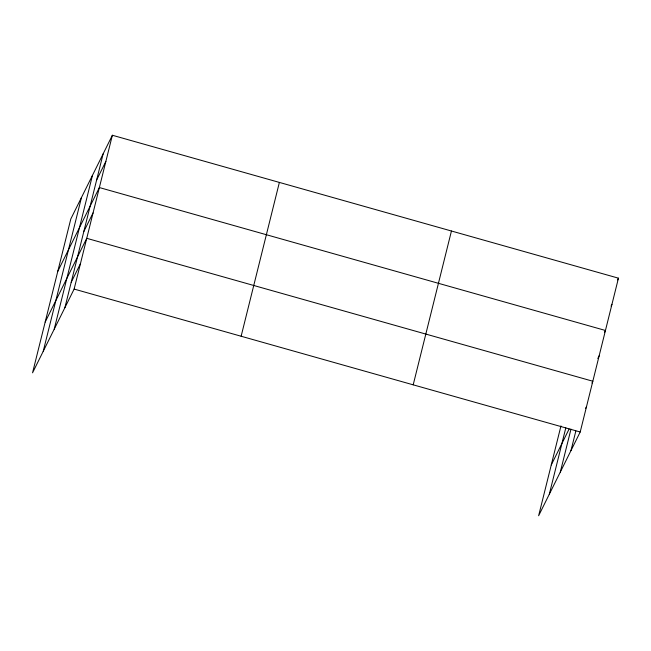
<?xml version="1.0" encoding="UTF-8"?>
<svg xmlns="http://www.w3.org/2000/svg" width="651" height="651" viewBox="0 0 651 651"><rect width="100%" height="100%" fill="white"/><g stroke="black" fill="none" stroke-linecap="round" stroke-linejoin="round"><path stroke-width="0.98" d="M43.218 351.328L81.465 197.505M54.212 329.178L92.466 175.363M64.888 307.679L103.135 153.864M112.371 135.253L70.796 219.005L32.55 372.828L74.124 289.077L112.371 135.253L618.45 278.172L580.204 431.995L538.629 515.747L560.959 425.933M241.13 336.241L279.377 182.418M413.198 384.831L451.444 231.015M549.298 494.247L565.809 427.87M560.299 472.097L570.976 429.147M570.968 450.598L575.826 431.076M96.633 180.01L105.869 161.407M57.793 271.304L99.367 187.553L605.446 330.472L604.567 332.246M83.816 231.544L93.052 212.934M45.171 322.066L86.746 238.315L592.825 381.234L591.946 383.008M71.195 282.298L80.431 263.696M617.571 279.946L618.45 278.172M611.069 306.092L611.948 304.326M597.813 358.514L599.132 355.853M551.251 464.985L569.112 429.001M585.631 408.389L586.51 406.615M74.124 289.077L580.204 431.995"/></g></svg>
